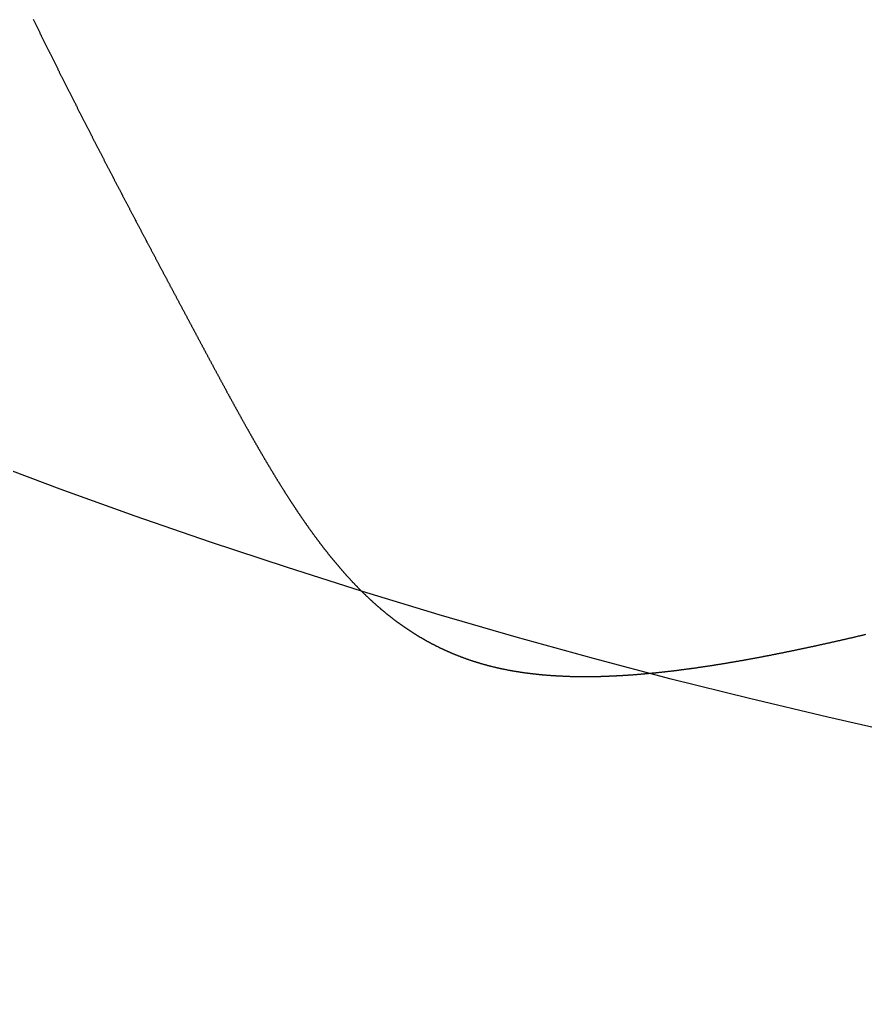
# Model space of a CAD drawing. Header units: millimetres. Extents: x 88 to 97873, y 32 to 55088.
# Drawn here: x 48786.247 to 48787.732, y 4950.654 to 4952.356 of the extents above; entities that cross this region are included whole.
import ezdxf

# ---------------------------------------------------------------- set-up
doc = ezdxf.new("R2010")
doc.units = ezdxf.units.MM
doc.header["$LTSCALE"] = 0.3

msp = doc.modelspace()

# ---------------------------------------------------------------- linework, layer by layer
msp.add_lwpolyline([(48786.271, 4952.3565), (48786.2716, 4952.3553), (48786.2722, 4952.3541), (48786.2727, 4952.353), (48786.2733, 4952.3518), (48786.2739, 4952.3506), (48786.2744, 4952.3494), (48786.275, 4952.3483), (48786.2756, 4952.3471), (48786.2762, 4952.3459), (48786.2767, 4952.3447), (48786.2773, 4952.3436), (48786.2779, 4952.3424), (48786.2785, 4952.3412), (48786.279, 4952.3401), (48786.2796, 4952.3389), (48786.2802, 4952.3377), (48786.2808, 4952.3365), (48786.2813, 4952.3354), (48786.2819, 4952.3342), (48786.2825, 4952.333), (48786.283, 4952.3319), (48786.2836, 4952.3307), (48786.2842, 4952.3295), (48786.2848, 4952.3284), (48786.2853, 4952.3272), (48786.2859, 4952.326), (48786.2865, 4952.3249), (48786.2871, 4952.3237), (48786.2876, 4952.3225), (48786.2882, 4952.3214), (48786.2888, 4952.3202), (48786.2894, 4952.319), (48786.2899, 4952.3179), (48786.2905, 4952.3167), (48786.2911, 4952.3155), (48786.2917, 4952.3144), (48786.2922, 4952.3132), (48786.2928, 4952.312), (48786.2934, 4952.3109), (48786.294, 4952.3097), (48786.2945, 4952.3085), (48786.2951, 4952.3074), (48786.2957, 4952.3062), (48786.2963, 4952.3051), (48786.2968, 4952.3039), (48786.2974, 4952.3027), (48786.298, 4952.3016), (48786.2986, 4952.3004), (48786.2991, 4952.2993), (48786.2997, 4952.2981), (48786.3003, 4952.2969), (48786.3008, 4952.2958), (48786.3014, 4952.2946), (48786.302, 4952.2935), (48786.3026, 4952.2923), (48786.3031, 4952.2911), (48786.3037, 4952.29), (48786.3043, 4952.2888), (48786.3049, 4952.2877), (48786.3054, 4952.2865), (48786.306, 4952.2854), (48786.3066, 4952.2842), (48786.3072, 4952.283), (48786.3077, 4952.2819), (48786.3083, 4952.2807), (48786.3089, 4952.2796), (48786.3095, 4952.2784), (48786.31, 4952.2773), (48786.3106, 4952.2761), (48786.3112, 4952.275), (48786.3118, 4952.2738), (48786.3123, 4952.2727), (48786.3129, 4952.2715), (48786.3135, 4952.2703), (48786.3141, 4952.2692), (48786.3146, 4952.268), (48786.3152, 4952.2669), (48786.3158, 4952.2657), (48786.3164, 4952.2646), (48786.3169, 4952.2634), (48786.3175, 4952.2623), (48786.3181, 4952.2611), (48786.3187, 4952.26), (48786.3192, 4952.2588), (48786.3198, 4952.2577), (48786.3204, 4952.2565), (48786.321, 4952.2554), (48786.3215, 4952.2543), (48786.3221, 4952.2531), (48786.3227, 4952.252), (48786.3233, 4952.2508), (48786.3238, 4952.2497), (48786.3244, 4952.2485), (48786.325, 4952.2474), (48786.3256, 4952.2462), (48786.3261, 4952.2451), (48786.3267, 4952.2439), (48786.3273, 4952.2428), (48786.3279, 4952.2417), (48786.3284, 4952.2405), (48786.329, 4952.2394), (48786.3296, 4952.2382), (48786.3302, 4952.2371), (48786.3307, 4952.2359), (48786.3313, 4952.2348), (48786.3319, 4952.2337), (48786.3325, 4952.2325), (48786.333, 4952.2314), (48786.3336, 4952.2302), (48786.3342, 4952.2291), (48786.3348, 4952.228), (48786.3353, 4952.2268), (48786.3359, 4952.2257), (48786.3365, 4952.2245), (48786.337, 4952.2234), (48786.3376, 4952.2223), (48786.3382, 4952.2211), (48786.3388, 4952.22), (48786.3393, 4952.2189), (48786.3399, 4952.2177), (48786.3405, 4952.2166), (48786.3411, 4952.2155), (48786.3416, 4952.2143), (48786.3422, 4952.2132), (48786.3428, 4952.2121), (48786.3434, 4952.2109), (48786.3439, 4952.2098), (48786.3445, 4952.2087), (48786.3451, 4952.2075), (48786.3457, 4952.2064), (48786.3462, 4952.2053), (48786.3468, 4952.2041), (48786.3474, 4952.203), (48786.348, 4952.2019), (48786.3485, 4952.2007), (48786.3491, 4952.1996), (48786.3497, 4952.1985), (48786.3502, 4952.1973), (48786.3508, 4952.1962), (48786.3514, 4952.1951), (48786.352, 4952.194), (48786.3525, 4952.1928), (48786.3531, 4952.1917), (48786.3537, 4952.1906), (48786.3543, 4952.1895), (48786.3548, 4952.1883), (48786.3554, 4952.1872), (48786.356, 4952.1861), (48786.3565, 4952.1849), (48786.3571, 4952.1838), (48786.3577, 4952.1827), (48786.3583, 4952.1816), (48786.3588, 4952.1805), (48786.3594, 4952.1793), (48786.36, 4952.1782), (48786.3606, 4952.1771), (48786.3611, 4952.176), (48786.3617, 4952.1748), (48786.3623, 4952.1737), (48786.3628, 4952.1726), (48786.3634, 4952.1715), (48786.364, 4952.1704), (48786.3646, 4952.1692), (48786.3651, 4952.1681), (48786.3657, 4952.167), (48786.3663, 4952.1659), (48786.3668, 4952.1648), (48786.3674, 4952.1636), (48786.368, 4952.1625), (48786.3686, 4952.1614), (48786.3691, 4952.1603), (48786.3697, 4952.1592), (48786.3703, 4952.1581), (48786.3708, 4952.157), (48786.3714, 4952.1558), (48786.372, 4952.1547), (48786.3726, 4952.1536), (48786.3731, 4952.1525), (48786.3737, 4952.1514), (48786.3743, 4952.1503), (48786.3748, 4952.1492), (48786.3754, 4952.148), (48786.376, 4952.1469), (48786.3766, 4952.1458), (48786.3771, 4952.1447), (48786.3777, 4952.1436), (48786.3783, 4952.1425), (48786.3788, 4952.1414), (48786.3794, 4952.1403), (48786.38, 4952.1392), (48786.3805, 4952.1381), (48786.3811, 4952.1369), (48786.3817, 4952.1358), (48786.3823, 4952.1347), (48786.3828, 4952.1336), (48786.3834, 4952.1325), (48786.384, 4952.1314), (48786.3845, 4952.1303), (48786.3851, 4952.1292), (48786.3857, 4952.1281), (48786.3862, 4952.127), (48786.3868, 4952.1259), (48786.3874, 4952.1248), (48786.3879, 4952.1237), (48786.3885, 4952.1226), (48786.3891, 4952.1215), (48786.3897, 4952.1204), (48786.3902, 4952.1193), (48786.3908, 4952.1182), (48786.3914, 4952.1171), (48786.3919, 4952.116), (48786.3925, 4952.1149), (48786.3931, 4952.1138), (48786.3936, 4952.1127), (48786.3942, 4952.1116), (48786.3948, 4952.1105), (48786.3953, 4952.1094), (48786.3959, 4952.1083), (48786.3965, 4952.1072), (48786.397, 4952.1061), (48786.3976, 4952.105), (48786.3982, 4952.1039), (48786.3987, 4952.1028), (48786.3993, 4952.1017), (48786.3999, 4952.1006), (48786.4004, 4952.0995), (48786.401, 4952.0984), (48786.4016, 4952.0973), (48786.4021, 4952.0962), (48786.4027, 4952.0951), (48786.4033, 4952.0941), (48786.4038, 4952.093), (48786.4044, 4952.0919), (48786.405, 4952.0908), (48786.4055, 4952.0897), (48786.4061, 4952.0886), (48786.4067, 4952.0875), (48786.4072, 4952.0864), (48786.4078, 4952.0853), (48786.4084, 4952.0843), (48786.4089, 4952.0832), (48786.4095, 4952.0821), (48786.41, 4952.081), (48786.4106, 4952.0799), (48786.4112, 4952.0788), (48786.4117, 4952.0777), (48786.4123, 4952.0767), (48786.4129, 4952.0756), (48786.4134, 4952.0745), (48786.414, 4952.0734), (48786.4146, 4952.0723), (48786.4151, 4952.0712), (48786.4157, 4952.0702), (48786.4163, 4952.0691), (48786.4168, 4952.068), (48786.4174, 4952.0669), (48786.4179, 4952.0658), (48786.4185, 4952.0647), (48786.4191, 4952.0637), (48786.4196, 4952.0626), (48786.4202, 4952.0615), (48786.4208, 4952.0604), (48786.4213, 4952.0594), (48786.4219, 4952.0583), (48786.4224, 4952.0572), (48786.423, 4952.0561), (48786.4236, 4952.055), (48786.4241, 4952.054), (48786.4247, 4952.0529), (48786.4252, 4952.0518), (48786.4258, 4952.0507), (48786.4264, 4952.0497), (48786.4269, 4952.0486), (48786.4275, 4952.0475), (48786.428, 4952.0465), (48786.4286, 4952.0454), (48786.4292, 4952.0443), (48786.4297, 4952.0432), (48786.4303, 4952.0422), (48786.4308, 4952.0411), (48786.4314, 4952.04), (48786.432, 4952.039), (48786.4325, 4952.0379), (48786.4331, 4952.0368), (48786.4336, 4952.0358), (48786.4342, 4952.0347), (48786.4348, 4952.0336), (48786.4353, 4952.0326), (48786.4359, 4952.0315), (48786.4364, 4952.0304), (48786.437, 4952.0294), (48786.4376, 4952.0283), (48786.4381, 4952.0272), (48786.4387, 4952.0262), (48786.4392, 4952.0251), (48786.4398, 4952.024), (48786.4403, 4952.023), (48786.4409, 4952.0219), (48786.4415, 4952.0209), (48786.442, 4952.0198), (48786.4426, 4952.0187), (48786.4431, 4952.0177), (48786.4437, 4952.0166), (48786.4442, 4952.0156), (48786.4448, 4952.0145), (48786.4453, 4952.0134), (48786.4459, 4952.0124), (48786.4465, 4952.0113), (48786.447, 4952.0103), (48786.4476, 4952.0092), (48786.4481, 4952.0082), (48786.4487, 4952.0071), (48786.4492, 4952.0061), (48786.4498, 4952.005), (48786.4503, 4952.0039), (48786.4509, 4952.0029), (48786.4514, 4952.0018), (48786.452, 4952.0008), (48786.4526, 4951.9997), (48786.4531, 4951.9987), (48786.4537, 4951.9976), (48786.4542, 4951.9966), (48786.4548, 4951.9955), (48786.4553, 4951.9945), (48786.4559, 4951.9934), (48786.4564, 4951.9924), (48786.457, 4951.9913), (48786.4575, 4951.9903), (48786.4581, 4951.9892), (48786.4586, 4951.9882), (48786.4592, 4951.9872), (48786.4597, 4951.9861), (48786.4603, 4951.9851), (48786.4608, 4951.984), (48786.4614, 4951.983), (48786.4619, 4951.9819), (48786.4625, 4951.9809), (48786.463, 4951.9798), (48786.4636, 4951.9788), (48786.4641, 4951.9778), (48786.4647, 4951.9767), (48786.4652, 4951.9757), (48786.4658, 4951.9746), (48786.4663, 4951.9736), (48786.4669, 4951.9726), (48786.4674, 4951.9715), (48786.468, 4951.9705), (48786.4685, 4951.9694), (48786.4691, 4951.9684), (48786.4696, 4951.9674), (48786.4702, 4951.9663), (48786.4707, 4951.9653), (48786.4713, 4951.9643), (48786.4718, 4951.9632), (48786.4723, 4951.9622), (48786.4729, 4951.9612), (48786.4734, 4951.9601), (48786.474, 4951.9591), (48786.4745, 4951.9581), (48786.4751, 4951.957), (48786.4756, 4951.956), (48786.4762, 4951.955), (48786.4767, 4951.9539), (48786.4773, 4951.9529), (48786.4778, 4951.9519), (48786.4783, 4951.9509), (48786.4789, 4951.9498), (48786.4794, 4951.9488), (48786.48, 4951.9478), (48786.4805, 4951.9467), (48786.4811, 4951.9457), (48786.4816, 4951.9447), (48786.4822, 4951.9437), (48786.4827, 4951.9426), (48786.4832, 4951.9416), (48786.4838, 4951.9406), (48786.4843, 4951.9396), (48786.4849, 4951.9385), (48786.4854, 4951.9375), (48786.4859, 4951.9365), (48786.4865, 4951.9355), (48786.487, 4951.9345), (48786.4876, 4951.9334), (48786.4881, 4951.9324), (48786.4886, 4951.9314), (48786.4892, 4951.9304), (48786.4897, 4951.9294), (48786.4903, 4951.9284), (48786.4908, 4951.9273), (48786.4913, 4951.9263), (48786.4919, 4951.9253), (48786.4924, 4951.9243), (48786.493, 4951.9233), (48786.4935, 4951.9223), (48786.494, 4951.9212), (48786.4946, 4951.9202), (48786.4951, 4951.9192), (48786.4956, 4951.9182), (48786.4962, 4951.9172), (48786.4967, 4951.9162), (48786.4973, 4951.9152), (48786.4978, 4951.9142), (48786.4983, 4951.9132), (48786.4989, 4951.9121), (48786.4994, 4951.9111), (48786.4999, 4951.9101), (48786.5005, 4951.9091), (48786.501, 4951.9081), (48786.5015, 4951.9071), (48786.5021, 4951.9061), (48786.5026, 4951.9051), (48786.5031, 4951.9041), (48786.5037, 4951.9031), (48786.5042, 4951.9021), (48786.5047, 4951.9011), (48786.5053, 4951.9001), (48786.5058, 4951.8991), (48786.5063, 4951.8981), (48786.5069, 4951.8971), (48786.5074, 4951.8961), (48786.5079, 4951.8951), (48786.5085, 4951.8941), (48786.509, 4951.8931), (48786.5095, 4951.8921), (48786.5101, 4951.8911), (48786.5106, 4951.8901), (48786.5111, 4951.8891), (48786.5117, 4951.8881), (48786.5122, 4951.8871), (48786.5127, 4951.8861), (48786.5132, 4951.8851), (48786.5138, 4951.8841), (48786.5143, 4951.8831), (48786.5148, 4951.8821), (48786.5154, 4951.8811), (48786.5159, 4951.8801), (48786.5164, 4951.8791), (48786.5169, 4951.8782), (48786.5175, 4951.8772), (48786.518, 4951.8762), (48786.5185, 4951.8752), (48786.519, 4951.8742), (48786.5196, 4951.8732), (48786.5201, 4951.8722), (48786.5206, 4951.8712), (48786.5212, 4951.8702), (48786.5217, 4951.8693), (48786.5222, 4951.8683), (48786.5227, 4951.8673), (48786.5232, 4951.8663), (48786.5238, 4951.8653), (48786.5243, 4951.8643), (48786.5248, 4951.8634), (48786.5253, 4951.8624), (48786.5259, 4951.8614), (48786.5264, 4951.8604), (48786.5269, 4951.8594), (48786.5274, 4951.8584), (48786.528, 4951.8575), (48786.5285, 4951.8565), (48786.529, 4951.8555), (48786.5295, 4951.8545), (48786.53, 4951.8536), (48786.5306, 4951.8526), (48786.5311, 4951.8516), (48786.5316, 4951.8506), (48786.5321, 4951.8497), (48786.5326, 4951.8487), (48786.5332, 4951.8477), (48786.5337, 4951.8467), (48786.5342, 4951.8458), (48786.5347, 4951.8448), (48786.5352, 4951.8438), (48786.5357, 4951.8428), (48786.5363, 4951.8419), (48786.5368, 4951.8409), (48786.5373, 4951.8399), (48786.5378, 4951.839), (48786.5383, 4951.838), (48786.5388, 4951.837), (48786.5394, 4951.8361), (48786.5399, 4951.8351), (48786.5404, 4951.8341), (48786.5409, 4951.8332), (48786.5414, 4951.8322), (48786.5419, 4951.8312), (48786.5424, 4951.8303), (48786.543, 4951.8293), (48786.5435, 4951.8284), (48786.544, 4951.8274), (48786.5445, 4951.8264), (48786.545, 4951.8255), (48786.5455, 4951.8245), (48786.546, 4951.8235), (48786.5465, 4951.8226), (48786.5471, 4951.8216), (48786.5476, 4951.8207), (48786.5481, 4951.8197), (48786.5486, 4951.8188), (48786.5491, 4951.8178), (48786.5496, 4951.8168), (48786.5501, 4951.8159), (48786.5506, 4951.8149), (48786.5511, 4951.814), (48786.5516, 4951.813), (48786.5522, 4951.8121), (48786.5527, 4951.8111), (48786.5532, 4951.8102), (48786.5537, 4951.8092), (48786.5542, 4951.8083), (48786.5547, 4951.8073), (48786.5552, 4951.8064), (48786.5557, 4951.8054), (48786.5562, 4951.8045), (48786.5567, 4951.8035), (48786.5572, 4951.8026), (48786.5577, 4951.8016), (48786.5582, 4951.8007), (48786.5587, 4951.7998), (48786.5592, 4951.7988), (48786.5597, 4951.7979), (48786.5602, 4951.7969), (48786.5607, 4951.796), (48786.5612, 4951.795), (48786.5617, 4951.7941), (48786.5622, 4951.7932), (48786.5628, 4951.7922), (48786.5633, 4951.7913), (48786.5638, 4951.7903), (48786.5643, 4951.7894), (48786.5648, 4951.7885), (48786.5653, 4951.7875), (48786.5658, 4951.7866), (48786.5663, 4951.7856), (48786.5668, 4951.7847), (48786.5673, 4951.7838), (48786.5678, 4951.7828), (48786.5682, 4951.7819), (48786.5687, 4951.781), (48786.5692, 4951.78), (48786.5697, 4951.7791), (48786.5702, 4951.7782), (48786.5707, 4951.7773), (48786.5712, 4951.7763), (48786.5717, 4951.7754), (48786.5722, 4951.7745), (48786.5727, 4951.7735), (48786.5732, 4951.7726), (48786.5737, 4951.7717), (48786.5742, 4951.7708), (48786.5747, 4951.7698), (48786.5752, 4951.7689), (48786.5757, 4951.768), (48786.5762, 4951.7671), (48786.5767, 4951.7661), (48786.5772, 4951.7652), (48786.5777, 4951.7643), (48786.5782, 4951.7634), (48786.5787, 4951.7624), (48786.5791, 4951.7615), (48786.5796, 4951.7606), (48786.5801, 4951.7597), (48786.5806, 4951.7588), (48786.5811, 4951.7578), (48786.5816, 4951.7569), (48786.5821, 4951.756), (48786.5826, 4951.7551), (48786.5831, 4951.7542), (48786.5836, 4951.7533), (48786.5841, 4951.7524), (48786.5845, 4951.7514), (48786.585, 4951.7505), (48786.5855, 4951.7496), (48786.586, 4951.7487), (48786.5865, 4951.7478), (48786.587, 4951.7469), (48786.5875, 4951.746), (48786.588, 4951.7451), (48786.5885, 4951.7441), (48786.5889, 4951.7432), (48786.5894, 4951.7423), (48786.5899, 4951.7414), (48786.5904, 4951.7405), (48786.5909, 4951.7396), (48786.5914, 4951.7387), (48786.5919, 4951.7378), (48786.5924, 4951.7369), (48786.5928, 4951.736), (48786.5933, 4951.7351), (48786.5938, 4951.7342), (48786.5943, 4951.7333), (48786.5948, 4951.7324), (48786.5953, 4951.7315), (48786.5958, 4951.7306), (48786.5962, 4951.7297), (48786.5967, 4951.7288), (48786.5972, 4951.7279), (48786.5977, 4951.727), (48786.5982, 4951.7261), (48786.5987, 4951.7252), (48786.5991, 4951.7243), (48786.5996, 4951.7234), (48786.6001, 4951.7225), (48786.6006, 4951.7216), (48786.6011, 4951.7207), (48786.6015, 4951.7198), (48786.602, 4951.719), (48786.6025, 4951.7181), (48786.603, 4951.7172), (48786.6035, 4951.7163), (48786.604, 4951.7154), (48786.6044, 4951.7145), (48786.6049, 4951.7136), (48786.6054, 4951.7127), (48786.6059, 4951.7118), (48786.6064, 4951.711), (48786.6068, 4951.7101), (48786.6073, 4951.7092), (48786.6078, 4951.7083), (48786.6083, 4951.7074), (48786.6088, 4951.7065), (48786.6092, 4951.7057), (48786.6097, 4951.7048), (48786.6102, 4951.7039), (48786.6107, 4951.703), (48786.6111, 4951.7021), (48786.6116, 4951.7013), (48786.6121, 4951.7004), (48786.6126, 4951.6995), (48786.6131, 4951.6986), (48786.6135, 4951.6977), (48786.614, 4951.6969), (48786.6145, 4951.696), (48786.615, 4951.6951), (48786.6154, 4951.6942), (48786.6159, 4951.6934), (48786.6164, 4951.6925), (48786.6169, 4951.6916), (48786.6173, 4951.6908), (48786.6178, 4951.6899), (48786.6183, 4951.689), (48786.6188, 4951.6881), (48786.6192, 4951.6873), (48786.6197, 4951.6864), (48786.6202, 4951.6855), (48786.6207, 4951.6847), (48786.6211, 4951.6838), (48786.6216, 4951.6829), (48786.6221, 4951.6821), (48786.6226, 4951.6812), (48786.623, 4951.6803), (48786.6235, 4951.6795), (48786.624, 4951.6786), (48786.6245, 4951.6778), (48786.6249, 4951.6769), (48786.6254, 4951.676), (48786.6259, 4951.6752), (48786.6264, 4951.6743), (48786.6268, 4951.6735), (48786.6273, 4951.6726), (48786.6278, 4951.6717), (48786.6282, 4951.6709), (48786.6287, 4951.67), (48786.6292, 4951.6692), (48786.6297, 4951.6683), (48786.6301, 4951.6675), (48786.6306, 4951.6666), (48786.6311, 4951.6658), (48786.6315, 4951.6649), (48786.632, 4951.6641), (48786.6325, 4951.6632), (48786.633, 4951.6624), (48786.6334, 4951.6615), (48786.6339, 4951.6607), (48786.6344, 4951.6598), (48786.6348, 4951.659), (48786.6353, 4951.6581), (48786.6358, 4951.6573), (48786.6362, 4951.6564), (48786.6367, 4951.6556), (48786.6372, 4951.6547), (48786.6377, 4951.6539), (48786.6381, 4951.653), (48786.6386, 4951.6522), (48786.6391, 4951.6514), (48786.6395, 4951.6505), (48786.64, 4951.6497), (48786.6405, 4951.6488), (48786.6409, 4951.648), (48786.6414, 4951.6472), (48786.6419, 4951.6463), (48786.6423, 4951.6455), (48786.6428, 4951.6447), (48786.6433, 4951.6438), (48786.6437, 4951.643), (48786.6442, 4951.6421), (48786.6447, 4951.6413), (48786.6452, 4951.6405), (48786.6456, 4951.6397), (48786.6461, 4951.6388), (48786.6466, 4951.638), (48786.647, 4951.6372), (48786.6475, 4951.6363), (48786.648, 4951.6355), (48786.6484, 4951.6347), (48786.6489, 4951.6338), (48786.6494, 4951.633), (48786.6498, 4951.6322), (48786.6503, 4951.6314), (48786.6508, 4951.6305), (48786.6512, 4951.6297), (48786.6517, 4951.6289), (48786.6522, 4951.6281), (48786.6526, 4951.6272), (48786.6531, 4951.6264), (48786.6536, 4951.6256), (48786.654, 4951.6248), (48786.6545, 4951.624), (48786.655, 4951.6231), (48786.6554, 4951.6223), (48786.6559, 4951.6215), (48786.6563, 4951.6207), (48786.6568, 4951.6199), (48786.6573, 4951.6191), (48786.6577, 4951.6182), (48786.6582, 4951.6174), (48786.6587, 4951.6166), (48786.6591, 4951.6158), (48786.6596, 4951.615), (48786.6601, 4951.6142), (48786.6605, 4951.6134), (48786.661, 4951.6126), (48786.6615, 4951.6117), (48786.6619, 4951.6109), (48786.6624, 4951.6101), (48786.6629, 4951.6093), (48786.6633, 4951.6085), (48786.6638, 4951.6077), (48786.6643, 4951.6069), (48786.6647, 4951.6061), (48786.6652, 4951.6053), (48786.6656, 4951.6045), (48786.6661, 4951.6037), (48786.6666, 4951.6029), (48786.667, 4951.6021), (48786.6675, 4951.6013), (48786.668, 4951.6005), (48786.6684, 4951.5997), (48786.6689, 4951.5989), (48786.6694, 4951.5981), (48786.6698, 4951.5973), (48786.6703, 4951.5965), (48786.6707, 4951.5957), (48786.6712, 4951.5949), (48786.6717, 4951.5941), (48786.6721, 4951.5933), (48786.6726, 4951.5925), (48786.6731, 4951.5917), (48786.6735, 4951.5909), (48786.674, 4951.5901), (48786.6745, 4951.5893), (48786.6749, 4951.5886), (48786.6754, 4951.5878), (48786.6758, 4951.587), (48786.6763, 4951.5862), (48786.6768, 4951.5854), (48786.6772, 4951.5846), (48786.6777, 4951.5838), (48786.6782, 4951.583), (48786.6786, 4951.5823), (48786.6791, 4951.5815), (48786.6795, 4951.5807), (48786.68, 4951.5799), (48786.6805, 4951.5791), (48786.6809, 4951.5783), (48786.6814, 4951.5776), (48786.6819, 4951.5768), (48786.6823, 4951.576), (48786.6828, 4951.5752), (48786.6833, 4951.5745), (48786.6837, 4951.5737), (48786.6842, 4951.5729), (48786.6846, 4951.5721), (48786.6851, 4951.5713), (48786.6856, 4951.5706), (48786.686, 4951.5698), (48786.6865, 4951.569), (48786.687, 4951.5683), (48786.6874, 4951.5675), (48786.6879, 4951.5667), (48786.6883, 4951.5659), (48786.6888, 4951.5652), (48786.6893, 4951.5644), (48786.6897, 4951.5636), (48786.6902, 4951.5629), (48786.6907, 4951.5621), (48786.6911, 4951.5613), (48786.6916, 4951.5606), (48786.692, 4951.5598), (48786.6925, 4951.559), (48786.693, 4951.5583), (48786.6934, 4951.5575), (48786.6939, 4951.5568), (48786.6944, 4951.556), (48786.6948, 4951.5552), (48786.6953, 4951.5545), (48786.6957, 4951.5537), (48786.6962, 4951.553), (48786.6967, 4951.5522), (48786.6971, 4951.5514), (48786.6976, 4951.5507), (48786.6981, 4951.5499), (48786.6985, 4951.5492), (48786.699, 4951.5484), (48786.6994, 4951.5477), (48786.6999, 4951.5469), (48786.7004, 4951.5462), (48786.7008, 4951.5454), (48786.7013, 4951.5447), (48786.7018, 4951.5439), (48786.7022, 4951.5432), (48786.7027, 4951.5424), (48786.7032, 4951.5417), (48786.7036, 4951.5409), (48786.7041, 4951.5402), (48786.7045, 4951.5394), (48786.705, 4951.5387), (48786.7055, 4951.5379), (48786.7059, 4951.5372), (48786.7064, 4951.5365), (48786.7069, 4951.5357), (48786.7073, 4951.535), (48786.7078, 4951.5342), (48786.7083, 4951.5335), (48786.7087, 4951.5328), (48786.7092, 4951.532), (48786.7096, 4951.5313), (48786.7101, 4951.5305), (48786.7106, 4951.5298), (48786.711, 4951.5291), (48786.7115, 4951.5283), (48786.712, 4951.5276), (48786.7124, 4951.5269), (48786.7129, 4951.5261), (48786.7134, 4951.5254), (48786.7138, 4951.5247), (48786.7143, 4951.5239), (48786.7148, 4951.5232), (48786.7152, 4951.5225), (48786.7157, 4951.5218), (48786.7161, 4951.521), (48786.7166, 4951.5203), (48786.7171, 4951.5196), (48786.7175, 4951.5189), (48786.718, 4951.5181), (48786.7185, 4951.5174), (48786.7189, 4951.5167), (48786.7194, 4951.516), (48786.7199, 4951.5152), (48786.7203, 4951.5145), (48786.7208, 4951.5138), (48786.7213, 4951.5131), (48786.7217, 4951.5124), (48786.7222, 4951.5116), (48786.7227, 4951.5109), (48786.7231, 4951.5102), (48786.7236, 4951.5095), (48786.7241, 4951.5088), (48786.7245, 4951.5081), (48786.725, 4951.5074), (48786.7255, 4951.5066), (48786.7259, 4951.5059), (48786.7264, 4951.5052), (48786.7269, 4951.5045), (48786.7273, 4951.5038), (48786.7278, 4951.5031), (48786.7283, 4951.5024), (48786.7287, 4951.5017), (48786.7292, 4951.501), (48786.7297, 4951.5003), (48786.7301, 4951.4995), (48786.7306, 4951.4988), (48786.7311, 4951.4981), (48786.7315, 4951.4974), (48786.732, 4951.4967), (48786.7325, 4951.496), (48786.7329, 4951.4953), (48786.7334, 4951.4946), (48786.7339, 4951.4939), (48786.7343, 4951.4932), (48786.7348, 4951.4925), (48786.7353, 4951.4918), (48786.7357, 4951.4911), (48786.7362, 4951.4904), (48786.7367, 4951.4897), (48786.7371, 4951.4891), (48786.7376, 4951.4884), (48786.7381, 4951.4877), (48786.7385, 4951.487), (48786.739, 4951.4863), (48786.7395, 4951.4856), (48786.74, 4951.4849), (48786.7404, 4951.4842), (48786.7409, 4951.4835), (48786.7414, 4951.4828), (48786.7418, 4951.4821), (48786.7423, 4951.4815), (48786.7428, 4951.4808), (48786.7432, 4951.4801), (48786.7437, 4951.4794), (48786.7442, 4951.4787), (48786.7447, 4951.478), (48786.7451, 4951.4774), (48786.7456, 4951.4767), (48786.7461, 4951.476), (48786.7465, 4951.4753), (48786.747, 4951.4746), (48786.7475, 4951.474), (48786.7479, 4951.4733), (48786.7484, 4951.4726), (48786.7489, 4951.4719), (48786.7494, 4951.4713), (48786.7498, 4951.4706), (48786.7503, 4951.4699), (48786.7508, 4951.4692), (48786.7513, 4951.4686), (48786.7517, 4951.4679), (48786.7522, 4951.4672), (48786.7527, 4951.4666), (48786.7531, 4951.4659), (48786.7536, 4951.4652), (48786.7541, 4951.4645), (48786.7546, 4951.4639), (48786.755, 4951.4632), (48786.7555, 4951.4625), (48786.756, 4951.4619), (48786.7565, 4951.4612), (48786.7569, 4951.4606), (48786.7574, 4951.4599), (48786.7579, 4951.4592), (48786.7584, 4951.4586), (48786.7588, 4951.4579), (48786.7593, 4951.4573), (48786.7598, 4951.4566), (48786.7603, 4951.4559), (48786.7607, 4951.4553), (48786.7612, 4951.4546), (48786.7617, 4951.454), (48786.7622, 4951.4533), (48786.7626, 4951.4527), (48786.7631, 4951.452), (48786.7636, 4951.4514), (48786.7641, 4951.4507), (48786.7645, 4951.45), (48786.765, 4951.4494), (48786.7655, 4951.4487), (48786.766, 4951.4481), (48786.7665, 4951.4475), (48786.7669, 4951.4468), (48786.7674, 4951.4462), (48786.7679, 4951.4455), (48786.7684, 4951.4449), (48786.7688, 4951.4442), (48786.7693, 4951.4436), (48786.7698, 4951.4429), (48786.7703, 4951.4423), (48786.7708, 4951.4417), (48786.7712, 4951.441), (48786.7717, 4951.4404), (48786.7722, 4951.4397), (48786.7727, 4951.4391), (48786.7732, 4951.4385), (48786.7736, 4951.4378), (48786.7741, 4951.4372), (48786.7746, 4951.4366), (48786.7751, 4951.4359), (48786.7756, 4951.4353), (48786.7761, 4951.4347), (48786.7765, 4951.434), (48786.777, 4951.4334), (48786.7775, 4951.4328), (48786.778, 4951.4321), (48786.7785, 4951.4315), (48786.7789, 4951.4309), (48786.7794, 4951.4302), (48786.7799, 4951.4296), (48786.7804, 4951.429), (48786.7809, 4951.4284), (48786.7814, 4951.4277), (48786.7819, 4951.4271), (48786.7823, 4951.4265), (48786.7828, 4951.4259), (48786.7833, 4951.4253), (48786.7838, 4951.4246), (48786.7843, 4951.424), (48786.7848, 4951.4234), (48786.7852, 4951.4228), (48786.7857, 4951.4222), (48786.7862, 4951.4215), (48786.7867, 4951.4209), (48786.7872, 4951.4203), (48786.7877, 4951.4197), (48786.7882, 4951.4191), (48786.7887, 4951.4185), (48786.7891, 4951.4179), (48786.7896, 4951.4173), (48786.7901, 4951.4166), (48786.7906, 4951.416), (48786.7911, 4951.4154), (48786.7916, 4951.4148), (48786.7921, 4951.4142), (48786.7926, 4951.4136), (48786.793, 4951.413), (48786.7935, 4951.4124), (48786.794, 4951.4118), (48786.7945, 4951.4112), (48786.795, 4951.4106), (48786.7955, 4951.41), (48786.796, 4951.4094), (48786.7965, 4951.4088), (48786.797, 4951.4082), (48786.7975, 4951.4076), (48786.798, 4951.407), (48786.7984, 4951.4064), (48786.7989, 4951.4058), (48786.7994, 4951.4052), (48786.7999, 4951.4046), (48786.8004, 4951.404), (48786.8009, 4951.4034), (48786.8014, 4951.4028), (48786.8019, 4951.4022), (48786.8024, 4951.4017), (48786.8029, 4951.4011), (48786.8034, 4951.4005), (48786.8039, 4951.3999), (48786.8044, 4951.3993), (48786.8049, 4951.3987), (48786.8054, 4951.3981), (48786.8059, 4951.3975), (48786.8064, 4951.397), (48786.8069, 4951.3964), (48786.8074, 4951.3958), (48786.8079, 4951.3952), (48786.8083, 4951.3946), (48786.8088, 4951.394), (48786.8093, 4951.3935), (48786.8098, 4951.3929), (48786.8103, 4951.3923), (48786.8108, 4951.3917), (48786.8113, 4951.3912), (48786.8118, 4951.3906), (48786.8123, 4951.39), (48786.8128, 4951.3894), (48786.8133, 4951.3889), (48786.8138, 4951.3883), (48786.8143, 4951.3877), (48786.8148, 4951.3872), (48786.8153, 4951.3866), (48786.8158, 4951.386), (48786.8163, 4951.3854), (48786.8169, 4951.3849), (48786.8174, 4951.3843), (48786.8179, 4951.3837), (48786.8184, 4951.3832), (48786.8189, 4951.3826), (48786.8194, 4951.3821), (48786.8199, 4951.3815), (48786.8204, 4951.3809), (48786.8209, 4951.3804), (48786.8214, 4951.3798), (48786.8219, 4951.3793), (48786.8224, 4951.3787), (48786.8229, 4951.3781), (48786.8234, 4951.3776), (48786.8239, 4951.377), (48786.8244, 4951.3765), (48786.8249, 4951.3759), (48786.8254, 4951.3754), (48786.8259, 4951.3748), (48786.8265, 4951.3743), (48786.827, 4951.3737), (48786.8275, 4951.3732), (48786.828, 4951.3726), (48786.8285, 4951.3721), (48786.829, 4951.3715), (48786.8295, 4951.371), (48786.83, 4951.3704), (48786.8305, 4951.3699), (48786.831, 4951.3693), (48786.8316, 4951.3688), (48786.8321, 4951.3682), (48786.8326, 4951.3677), (48786.8331, 4951.3672), (48786.8336, 4951.3666), (48786.8341, 4951.3661), (48786.8346, 4951.3655), (48786.8351, 4951.365), (48786.8357, 4951.3645), (48786.8362, 4951.3639), (48786.8367, 4951.3634), (48786.8372, 4951.3629), (48786.8377, 4951.3623), (48786.8382, 4951.3618), (48786.8387, 4951.3613), (48786.8393, 4951.3607), (48786.8398, 4951.3602), (48786.8403, 4951.3597), (48786.8408, 4951.3591), (48786.8413, 4951.3586), (48786.8419, 4951.3581), (48786.8424, 4951.3576), (48786.8429, 4951.357), (48786.8434, 4951.3565), (48786.8439, 4951.356), (48786.8444, 4951.3555), (48786.845, 4951.3549), (48786.8455, 4951.3544), (48786.846, 4951.3539), (48786.8465, 4951.3534), (48786.8471, 4951.3529), (48786.8476, 4951.3523), (48786.8481, 4951.3518), (48786.8486, 4951.3513), (48786.8491, 4951.3508), (48786.8497, 4951.3503), (48786.8502, 4951.3498), (48786.8507, 4951.3492), (48786.8512, 4951.3487), (48786.8518, 4951.3482), (48786.8523, 4951.3477), (48786.8528, 4951.3472), (48786.8533, 4951.3467), (48786.8539, 4951.3462), (48786.8544, 4951.3457), (48786.8549, 4951.3452), (48786.8555, 4951.3447), (48786.856, 4951.3442), (48786.8565, 4951.3437), (48786.857, 4951.3432), (48786.8576, 4951.3427), (48786.8581, 4951.3422), (48786.8586, 4951.3417), (48786.8592, 4951.3412), (48786.8597, 4951.3407), (48786.8602, 4951.3402), (48786.8608, 4951.3397), (48786.8613, 4951.3392), (48786.8618, 4951.3387), (48786.8623, 4951.3382), (48786.8629, 4951.3377), (48786.8634, 4951.3372), (48786.8639, 4951.3367), (48786.8645, 4951.3362), (48786.865, 4951.3357), (48786.8656, 4951.3352), (48786.8661, 4951.3347), (48786.8666, 4951.3342), (48786.8672, 4951.3338), (48786.8677, 4951.3333), (48786.8682, 4951.3328), (48786.8688, 4951.3323), (48786.8693, 4951.3318), (48786.8698, 4951.3313), (48786.8704, 4951.3309), (48786.8709, 4951.3304), (48786.8715, 4951.3299), (48786.872, 4951.3294), (48786.8725, 4951.3289), (48786.8731, 4951.3285), (48786.8736, 4951.328), (48786.8742, 4951.3275), (48786.8747, 4951.327), (48786.8753, 4951.3266), (48786.8758, 4951.3261), (48786.8763, 4951.3256), (48786.8769, 4951.3251), (48786.8774, 4951.3247), (48786.878, 4951.3242), (48786.8785, 4951.3237), (48786.8791, 4951.3233), (48786.8796, 4951.3228), (48786.8802, 4951.3223), (48786.8807, 4951.3219), (48786.8812, 4951.3214), (48786.8818, 4951.3209), (48786.8823, 4951.3205), (48786.8829, 4951.32), (48786.8834, 4951.3195), (48786.884, 4951.3191), (48786.8845, 4951.3186), (48786.8851, 4951.3182), (48786.8856, 4951.3177), (48786.8862, 4951.3172), (48786.8867, 4951.3168), (48786.8873, 4951.3163), (48786.8878, 4951.3159), (48786.8884, 4951.3154), (48786.889, 4951.315), (48786.8895, 4951.3145), (48786.8901, 4951.3141), (48786.8906, 4951.3136), (48786.8912, 4951.3132), (48786.8917, 4951.3127), (48786.8923, 4951.3123), (48786.8928, 4951.3118), (48786.8934, 4951.3114), (48786.894, 4951.3109), (48786.8945, 4951.3105), (48786.8951, 4951.31), (48786.8956, 4951.3096), (48786.8962, 4951.3092), (48786.8967, 4951.3087), (48786.8973, 4951.3083), (48786.8979, 4951.3078), (48786.8984, 4951.3074), (48786.899, 4951.307), (48786.8995, 4951.3065), (48786.9001, 4951.3061), (48786.9007, 4951.3057), (48786.9012, 4951.3052), (48786.9018, 4951.3048), (48786.9024, 4951.3044), (48786.9029, 4951.3039), (48786.9035, 4951.3035), (48786.9041, 4951.3031), (48786.9046, 4951.3026), (48786.9052, 4951.3022), (48786.9058, 4951.3018), (48786.9063, 4951.3014), (48786.9069, 4951.3009), (48786.9075, 4951.3005), (48786.908, 4951.3001), (48786.9086, 4951.2997), (48786.9092, 4951.2992), (48786.9097, 4951.2988), (48786.9103, 4951.2984), (48786.9109, 4951.298), (48786.9115, 4951.2976), (48786.912, 4951.2971), (48786.9126, 4951.2967), (48786.9132, 4951.2963), (48786.9138, 4951.2959), (48786.9143, 4951.2955), (48786.9149, 4951.2951), (48786.9155, 4951.2947), (48786.9161, 4951.2942), (48786.9166, 4951.2938), (48786.9172, 4951.2934), (48786.9178, 4951.293), (48786.9184, 4951.2926), (48786.9189, 4951.2922), (48786.9195, 4951.2918), (48786.9201, 4951.2914), (48786.9207, 4951.291), (48786.9213, 4951.2906), (48786.9218, 4951.2902), (48786.9224, 4951.2898), (48786.923, 4951.2894), (48786.9236, 4951.289), (48786.9242, 4951.2886), (48786.9248, 4951.2882), (48786.9253, 4951.2878), (48786.9259, 4951.2874), (48786.9265, 4951.287), (48786.9271, 4951.2866), (48786.9277, 4951.2862), (48786.9283, 4951.2858), (48786.9289, 4951.2854), (48786.9294, 4951.285), (48786.93, 4951.2846), (48786.9306, 4951.2842), (48786.9312, 4951.2839), (48786.9318, 4951.2835), (48786.9324, 4951.2831), (48786.933, 4951.2827), (48786.9336, 4951.2823), (48786.9342, 4951.2819), (48786.9348, 4951.2815), (48786.9353, 4951.2812), (48786.9359, 4951.2808), (48786.9365, 4951.2804), (48786.9371, 4951.28), (48786.9377, 4951.2796), (48786.9383, 4951.2793), (48786.9389, 4951.2789), (48786.9395, 4951.2785), (48786.9401, 4951.2781), (48786.9407, 4951.2778), (48786.9413, 4951.2774), (48786.9419, 4951.277), (48786.9425, 4951.2767), (48786.9431, 4951.2763), (48786.9437, 4951.2759), (48786.9443, 4951.2755), (48786.9449, 4951.2752), (48786.9455, 4951.2748), (48786.9461, 4951.2744), (48786.9467, 4951.2741), (48786.9473, 4951.2737), (48786.9479, 4951.2734), (48786.9485, 4951.273), (48786.9491, 4951.2726), (48786.9497, 4951.2723), (48786.9503, 4951.2719), (48786.951, 4951.2715), (48786.9516, 4951.2712), (48786.9522, 4951.2708), (48786.9528, 4951.2705), (48786.9534, 4951.2701), (48786.954, 4951.2698), (48786.9546, 4951.2694), (48786.9552, 4951.2691), (48786.9558, 4951.2687), (48786.9564, 4951.2684), (48786.9571, 4951.268), (48786.9577, 4951.2677), (48786.9583, 4951.2673), (48786.9589, 4951.267), (48786.9595, 4951.2666), (48786.9601, 4951.2663), (48786.9608, 4951.2659), (48786.9614, 4951.2656), (48786.962, 4951.2652), (48786.9626, 4951.2649), (48786.9632, 4951.2646), (48786.9638, 4951.2642), (48786.9645, 4951.2639), (48786.9651, 4951.2635), (48786.9657, 4951.2632), (48786.9663, 4951.2629), (48786.9669, 4951.2625), (48786.9676, 4951.2622), (48786.9682, 4951.2619), (48786.9688, 4951.2615), (48786.9694, 4951.2612), (48786.9701, 4951.2609), (48786.9707, 4951.2605), (48786.9713, 4951.2602), (48786.9719, 4951.2599), (48786.9726, 4951.2596), (48786.9732, 4951.2592), (48786.9738, 4951.2589), (48786.9745, 4951.2586), (48786.9751, 4951.2583), (48786.9757, 4951.2579), (48786.9764, 4951.2576), (48786.977, 4951.2573), (48786.9776, 4951.257), (48786.9783, 4951.2567), (48786.9789, 4951.2563), (48786.9795, 4951.256), (48786.9802, 4951.2557), (48786.9808, 4951.2554), (48786.9814, 4951.2551), (48786.9821, 4951.2548), (48786.9827, 4951.2545), (48786.9833, 4951.2541), (48786.984, 4951.2538), (48786.9846, 4951.2535), (48786.9853, 4951.2532), (48786.9859, 4951.2529), (48786.9865, 4951.2526), (48786.9872, 4951.2523), (48786.9878, 4951.252), (48786.9885, 4951.2517), (48786.9891, 4951.2514), (48786.9898, 4951.2511), (48786.9904, 4951.2508), (48786.991, 4951.2505), (48786.9917, 4951.2502), (48786.9923, 4951.2499), (48786.993, 4951.2496), (48786.9936, 4951.2493), (48786.9943, 4951.249), (48786.9949, 4951.2487), (48786.9956, 4951.2484), (48786.9962, 4951.2481), (48786.9969, 4951.2478), (48786.9975, 4951.2475), (48786.9982, 4951.2472), (48786.9988, 4951.247), (48786.9995, 4951.2467), (48787.0002, 4951.2464), (48787.0008, 4951.2461), (48787.0015, 4951.2458), (48787.0021, 4951.2455), (48787.0028, 4951.2452), (48787.0034, 4951.245), (48787.0041, 4951.2447), (48787.0048, 4951.2444), (48787.0054, 4951.2441), (48787.0061, 4951.2438), (48787.0067, 4951.2436), (48787.0074, 4951.2433), (48787.0081, 4951.243), (48787.0087, 4951.2427), (48787.0094, 4951.2425), (48787.0101, 4951.2422), (48787.0107, 4951.2419), (48787.0114, 4951.2416), (48787.0121, 4951.2414), (48787.0127, 4951.2411), (48787.0134, 4951.2408), (48787.0141, 4951.2406), (48787.0147, 4951.2403), (48787.0154, 4951.24), (48787.0161, 4951.2398), (48787.0167, 4951.2395), (48787.0174, 4951.2392), (48787.0181, 4951.239), (48787.0188, 4951.2387), (48787.0194, 4951.2385), (48787.0201, 4951.2382), (48787.0208, 4951.2379), (48787.0215, 4951.2377), (48787.0221, 4951.2374), (48787.0228, 4951.2372), (48787.0235, 4951.2369), (48787.0242, 4951.2367), (48787.0248, 4951.2364), (48787.0255, 4951.2362), (48787.0262, 4951.2359), (48787.0269, 4951.2357), (48787.0276, 4951.2354), (48787.0283, 4951.2352), (48787.0289, 4951.2349), (48787.0296, 4951.2347), (48787.0303, 4951.2344), (48787.031, 4951.2342), (48787.0317, 4951.2339), (48787.0324, 4951.2337), (48787.0331, 4951.2335), (48787.0337, 4951.2332), (48787.0344, 4951.233), (48787.0351, 4951.2328), (48787.0358, 4951.2325), (48787.0365, 4951.2323), (48787.0372, 4951.232), (48787.0379, 4951.2318), (48787.0386, 4951.2316), (48787.0393, 4951.2313), (48787.04, 4951.2311), (48787.0407, 4951.2309), (48787.0414, 4951.2307), (48787.0421, 4951.2304), (48787.0428, 4951.2302), (48787.0435, 4951.23), (48787.0442, 4951.2297), (48787.0449, 4951.2295), (48787.0456, 4951.2293), (48787.0463, 4951.2291), (48787.047, 4951.2289), (48787.0477, 4951.2286), (48787.0484, 4951.2284), (48787.0491, 4951.2282), (48787.0498, 4951.228), (48787.0505, 4951.2278), (48787.0512, 4951.2275), (48787.0519, 4951.2273), (48787.0526, 4951.2271), (48787.0533, 4951.2269), (48787.054, 4951.2267), (48787.0547, 4951.2265), (48787.0554, 4951.2263), (48787.0562, 4951.2261), (48787.0569, 4951.2258), (48787.0576, 4951.2256), (48787.0583, 4951.2254), (48787.059, 4951.2252), (48787.0597, 4951.225), (48787.0604, 4951.2248), (48787.0612, 4951.2246), (48787.0619, 4951.2244), (48787.0626, 4951.2242), (48787.0633, 4951.224), (48787.064, 4951.2238), (48787.0648, 4951.2236), (48787.0655, 4951.2234), (48787.0662, 4951.2232), (48787.0669, 4951.223), (48787.0676, 4951.2228), (48787.0684, 4951.2226), (48787.0691, 4951.2225), (48787.0698, 4951.2223), (48787.0705, 4951.2221), (48787.0713, 4951.2219), (48787.072, 4951.2217), (48787.0727, 4951.2215), (48787.0735, 4951.2213), (48787.0742, 4951.2211), (48787.0749, 4951.221), (48787.0757, 4951.2208), (48787.0764, 4951.2206), (48787.0771, 4951.2204), (48787.0779, 4951.2202), (48787.0786, 4951.2201), (48787.0793, 4951.2199), (48787.0801, 4951.2197), (48787.0808, 4951.2195), (48787.0815, 4951.2193), (48787.0823, 4951.2192), (48787.083, 4951.219), (48787.0838, 4951.2188), (48787.0845, 4951.2187), (48787.0852, 4951.2185), (48787.086, 4951.2183), (48787.0867, 4951.2182), (48787.0875, 4951.218), (48787.0882, 4951.2178), (48787.089, 4951.2177), (48787.0897, 4951.2175), (48787.0905, 4951.2173), (48787.0912, 4951.2172), (48787.092, 4951.217), (48787.0927, 4951.2168), (48787.0935, 4951.2167), (48787.0942, 4951.2165), (48787.095, 4951.2164), (48787.0957, 4951.2162), (48787.0965, 4951.2161), (48787.0972, 4951.2159), (48787.098, 4951.2157), (48787.0987, 4951.2156), (48787.0995, 4951.2154), (48787.1003, 4951.2153), (48787.101, 4951.2151), (48787.1018, 4951.215), (48787.1025, 4951.2148), (48787.1033, 4951.2147), (48787.1041, 4951.2146), (48787.1048, 4951.2144), (48787.1056, 4951.2143), (48787.1063, 4951.2141), (48787.1071, 4951.214), (48787.1079, 4951.2138), (48787.1086, 4951.2137), (48787.1094, 4951.2136), (48787.1102, 4951.2134), (48787.1109, 4951.2133), (48787.1117, 4951.2131), (48787.1125, 4951.213), (48787.1133, 4951.2129), (48787.114, 4951.2127), (48787.1148, 4951.2126), (48787.1156, 4951.2125), (48787.1163, 4951.2124), (48787.1171, 4951.2122), (48787.1179, 4951.2121), (48787.1187, 4951.212), (48787.1195, 4951.2118), (48787.1202, 4951.2117), (48787.121, 4951.2116), (48787.1218, 4951.2115), (48787.1226, 4951.2113), (48787.1234, 4951.2112), (48787.1241, 4951.2111), (48787.1249, 4951.211), (48787.1257, 4951.2109), (48787.1265, 4951.2107), (48787.1273, 4951.2106), (48787.1281, 4951.2105), (48787.1288, 4951.2104), (48787.1296, 4951.2103), (48787.1304, 4951.2102), (48787.1312, 4951.2101), (48787.132, 4951.2099), (48787.1328, 4951.2098), (48787.1336, 4951.2097), (48787.1344, 4951.2096), (48787.1352, 4951.2095), (48787.136, 4951.2094), (48787.1367, 4951.2093), (48787.1375, 4951.2092), (48787.1383, 4951.2091), (48787.1391, 4951.209), (48787.1399, 4951.2089), (48787.1407, 4951.2088), (48787.1415, 4951.2087), (48787.1423, 4951.2086), (48787.1431, 4951.2085), (48787.1439, 4951.2084), (48787.1447, 4951.2083), (48787.1455, 4951.2082), (48787.1463, 4951.2081), (48787.1471, 4951.208), (48787.1479, 4951.2079), (48787.1487, 4951.2078), (48787.1496, 4951.2077), (48787.1504, 4951.2076), (48787.1512, 4951.2075), (48787.152, 4951.2074), (48787.1528, 4951.2074), (48787.1536, 4951.2073), (48787.1544, 4951.2072), (48787.1552, 4951.2071), (48787.156, 4951.207), (48787.1568, 4951.2069), (48787.1577, 4951.2069), (48787.1585, 4951.2068), (48787.1593, 4951.2067), (48787.1601, 4951.2066), (48787.1609, 4951.2065), (48787.1617, 4951.2065), (48787.1626, 4951.2064), (48787.1634, 4951.2063), (48787.1642, 4951.2062), (48787.165, 4951.2062), (48787.1658, 4951.2061), (48787.1667, 4951.206), (48787.1675, 4951.2059), (48787.1683, 4951.2059), (48787.1691, 4951.2058), (48787.17, 4951.2057), (48787.1708, 4951.2057), (48787.1716, 4951.2056), (48787.1724, 4951.2055), (48787.1733, 4951.2055), (48787.1741, 4951.2054), (48787.1749, 4951.2053), (48787.1757, 4951.2053), (48787.1766, 4951.2052), (48787.1774, 4951.2051), (48787.1782, 4951.2051), (48787.1791, 4951.205), (48787.1799, 4951.205), (48787.1807, 4951.2049), (48787.1816, 4951.2048), (48787.1824, 4951.2048), (48787.1832, 4951.2047), (48787.1841, 4951.2047), (48787.1849, 4951.2046), (48787.1858, 4951.2046), (48787.1866, 4951.2045), (48787.1874, 4951.2045), (48787.1883, 4951.2044), (48787.1891, 4951.2044), (48787.19, 4951.2043), (48787.1908, 4951.2043), (48787.1916, 4951.2042), (48787.1925, 4951.2042), (48787.1933, 4951.2041), (48787.1942, 4951.2041), (48787.195, 4951.2041), (48787.1959, 4951.204), (48787.1967, 4951.204), (48787.1976, 4951.2039), (48787.1984, 4951.2039), (48787.1993, 4951.2039), (48787.2001, 4951.2038), (48787.201, 4951.2038), (48787.2018, 4951.2037), (48787.2027, 4951.2037), (48787.2035, 4951.2037), (48787.2044, 4951.2036), (48787.2052, 4951.2036), (48787.2061, 4951.2036), (48787.207, 4951.2035), (48787.2078, 4951.2035), (48787.2087, 4951.2035), (48787.2095, 4951.2035), (48787.2104, 4951.2034), (48787.2113, 4951.2034), (48787.2121, 4951.2034), (48787.213, 4951.2033), (48787.2138, 4951.2033), (48787.2147, 4951.2033), (48787.2156, 4951.2033), (48787.2164, 4951.2033), (48787.2173, 4951.2032), (48787.2182, 4951.2032), (48787.219, 4951.2032), (48787.2199, 4951.2032), (48787.2208, 4951.2032), (48787.2216, 4951.2031), (48787.2225, 4951.2031), (48787.2234, 4951.2031), (48787.2242, 4951.2031), (48787.2251, 4951.2031), (48787.226, 4951.2031), (48787.2269, 4951.2031), (48787.2277, 4951.203), (48787.2286, 4951.203), (48787.2295, 4951.203), (48787.2304, 4951.203), (48787.2312, 4951.203), (48787.2321, 4951.203), (48787.233, 4951.203), (48787.2339, 4951.203), (48787.2347, 4951.203), (48787.2356, 4951.203), (48787.2365, 4951.203), (48787.2374, 4951.203), (48787.2383, 4951.203), (48787.2391, 4951.203), (48787.24, 4951.203), (48787.2409, 4951.203), (48787.2418, 4951.203), (48787.2427, 4951.203), (48787.2436, 4951.203), (48787.2445, 4951.203), (48787.2453, 4951.203), (48787.2462, 4951.203), (48787.2471, 4951.203), (48787.248, 4951.203), (48787.2489, 4951.203), (48787.2498, 4951.203), (48787.2507, 4951.203), (48787.2516, 4951.203), (48787.2525, 4951.2031), (48787.2534, 4951.2031), (48787.2543, 4951.2031), (48787.2552, 4951.2031), (48787.256, 4951.2031), (48787.2569, 4951.2031), (48787.2578, 4951.2031), (48787.2587, 4951.2032), (48787.2596, 4951.2032), (48787.2605, 4951.2032), (48787.2614, 4951.2032), (48787.2623, 4951.2032), (48787.2632, 4951.2033), (48787.2641, 4951.2033), (48787.265, 4951.2033), (48787.2659, 4951.2033), (48787.2668, 4951.2033), (48787.2678, 4951.2034), (48787.2687, 4951.2034), (48787.2696, 4951.2034), (48787.2705, 4951.2034), (48787.2714, 4951.2035), (48787.2723, 4951.2035), (48787.2732, 4951.2035), (48787.2741, 4951.2036), (48787.275, 4951.2036), (48787.2759, 4951.2036), (48787.2768, 4951.2037), (48787.2777, 4951.2037), (48787.2787, 4951.2037), (48787.2796, 4951.2038), (48787.2805, 4951.2038), (48787.2814, 4951.2038), (48787.2823, 4951.2039), (48787.2832, 4951.2039), (48787.2841, 4951.2039), (48787.2851, 4951.204), (48787.286, 4951.204), (48787.2869, 4951.2041), (48787.2878, 4951.2041), (48787.2887, 4951.2041), (48787.2897, 4951.2042), (48787.2906, 4951.2042), (48787.2915, 4951.2043), (48787.2924, 4951.2043), (48787.2934, 4951.2044), (48787.2943, 4951.2044), (48787.2952, 4951.2045), (48787.2961, 4951.2045), (48787.2971, 4951.2046), (48787.298, 4951.2046), (48787.2989, 4951.2047), (48787.2998, 4951.2047), (48787.3008, 4951.2048), (48787.3017, 4951.2048), (48787.3026, 4951.2049), (48787.3036, 4951.2049), (48787.3045, 4951.205), (48787.3054, 4951.205), (48787.3063, 4951.2051), (48787.3073, 4951.2051), (48787.3082, 4951.2052), (48787.3091, 4951.2053), (48787.3101, 4951.2053), (48787.311, 4951.2054), (48787.312, 4951.2054), (48787.3129, 4951.2055), (48787.3138, 4951.2056), (48787.3148, 4951.2056), (48787.3157, 4951.2057), (48787.3166, 4951.2057), (48787.3176, 4951.2058), (48787.3185, 4951.2059), (48787.3195, 4951.2059), (48787.3204, 4951.206), (48787.3214, 4951.2061), (48787.3223, 4951.2061), (48787.3232, 4951.2062), (48787.3242, 4951.2063), (48787.3251, 4951.2064), (48787.3261, 4951.2064), (48787.327, 4951.2065), (48787.328, 4951.2066), (48787.3289, 4951.2066), (48787.3299, 4951.2067), (48787.3308, 4951.2068), (48787.3318, 4951.2069), (48787.3327, 4951.2069), (48787.3337, 4951.207), (48787.3346, 4951.2071), (48787.3356, 4951.2072), (48787.3365, 4951.2073), (48787.3375, 4951.2073), (48787.3384, 4951.2074), (48787.3394, 4951.2075), (48787.3403, 4951.2076), (48787.3413, 4951.2077), (48787.3423, 4951.2077), (48787.3432, 4951.2078), (48787.3442, 4951.2079), (48787.3451, 4951.208), (48787.3461, 4951.2081), (48787.3471, 4951.2082), (48787.348, 4951.2083), (48787.349, 4951.2083), (48787.3499, 4951.2084), (48787.3509, 4951.2085), (48787.3519, 4951.2086), (48787.3528, 4951.2087), (48787.3538, 4951.2088), (48787.3548, 4951.2089), (48787.3557, 4951.209), (48787.3567, 4951.2091), (48787.3577, 4951.2092), (48787.3586, 4951.2093), (48787.3596, 4951.2094), (48787.3606, 4951.2095), (48787.3615, 4951.2096), (48787.3625, 4951.2096), (48787.3635, 4951.2097), (48787.3644, 4951.2098), (48787.3654, 4951.2099), (48787.3664, 4951.21), (48787.3674, 4951.2101), (48787.3683, 4951.2102), (48787.3693, 4951.2104), (48787.3703, 4951.2105), (48787.3713, 4951.2106), (48787.3722, 4951.2107), (48787.3732, 4951.2108), (48787.3742, 4951.2109), (48787.3752, 4951.211), (48787.3761, 4951.2111), (48787.3771, 4951.2112), (48787.3781, 4951.2113), (48787.3791, 4951.2114), (48787.3801, 4951.2115), (48787.3811, 4951.2116), (48787.382, 4951.2117), (48787.383, 4951.2119), (48787.384, 4951.212), (48787.385, 4951.2121), (48787.386, 4951.2122), (48787.387, 4951.2123), (48787.3879, 4951.2124), (48787.3889, 4951.2125), (48787.3899, 4951.2126), (48787.3909, 4951.2128), (48787.3919, 4951.2129), (48787.3929, 4951.213), (48787.3939, 4951.2131), (48787.3949, 4951.2132), (48787.3959, 4951.2134), (48787.3968, 4951.2135), (48787.3978, 4951.2136), (48787.3988, 4951.2137), (48787.3998, 4951.2138), (48787.4008, 4951.214), (48787.4018, 4951.2141), (48787.4028, 4951.2142), (48787.4038, 4951.2143), (48787.4048, 4951.2145), (48787.4058, 4951.2146), (48787.4068, 4951.2147), (48787.4078, 4951.2148), (48787.4088, 4951.215), (48787.4098, 4951.2151), (48787.4108, 4951.2152), (48787.4118, 4951.2154), (48787.4128, 4951.2155), (48787.4138, 4951.2156), (48787.4148, 4951.2158), (48787.4158, 4951.2159), (48787.4168, 4951.216), (48787.4178, 4951.2162), (48787.4188, 4951.2163), (48787.4198, 4951.2164), (48787.4208, 4951.2166), (48787.4218, 4951.2167), (48787.4228, 4951.2168), (48787.4238, 4951.217), (48787.4249, 4951.2171), (48787.4259, 4951.2172), (48787.4269, 4951.2174), (48787.4279, 4951.2175), (48787.4289, 4951.2177), (48787.4299, 4951.2178), (48787.4309, 4951.2179), (48787.4319, 4951.2181), (48787.4329, 4951.2182), (48787.434, 4951.2184), (48787.435, 4951.2185), (48787.436, 4951.2187), (48787.437, 4951.2188), (48787.438, 4951.219), (48787.439, 4951.2191), (48787.4401, 4951.2193), (48787.4411, 4951.2194), (48787.4421, 4951.2195), (48787.4431, 4951.2197), (48787.4441, 4951.2198), (48787.4452, 4951.22), (48787.4462, 4951.2201), (48787.4472, 4951.2203), (48787.4482, 4951.2204), (48787.4492, 4951.2206), (48787.4503, 4951.2208), (48787.4513, 4951.2209), (48787.4523, 4951.2211), (48787.4533, 4951.2212), (48787.4544, 4951.2214), (48787.4554, 4951.2215), (48787.4564, 4951.2217), (48787.4574, 4951.2218), (48787.4585, 4951.222), (48787.4595, 4951.2222), (48787.4605, 4951.2223), (48787.4616, 4951.2225), (48787.4626, 4951.2226), (48787.4636, 4951.2228), (48787.4646, 4951.223), (48787.4657, 4951.2231), (48787.4667, 4951.2233), (48787.4677, 4951.2234), (48787.4688, 4951.2236), (48787.4698, 4951.2238), (48787.4708, 4951.2239), (48787.4719, 4951.2241), (48787.4729, 4951.2243), (48787.4739, 4951.2244), (48787.475, 4951.2246), (48787.476, 4951.2248), (48787.4771, 4951.2249), (48787.4781, 4951.2251), (48787.4791, 4951.2253), (48787.4802, 4951.2254), (48787.4812, 4951.2256), (48787.4823, 4951.2258), (48787.4833, 4951.226), (48787.4843, 4951.2261), (48787.4854, 4951.2263), (48787.4864, 4951.2265), (48787.4875, 4951.2266), (48787.4885, 4951.2268), (48787.4896, 4951.227), (48787.4906, 4951.2272), (48787.4917, 4951.2273), (48787.4927, 4951.2275), (48787.4937, 4951.2277), (48787.4948, 4951.2279), (48787.4958, 4951.2281), (48787.4969, 4951.2282), (48787.4979, 4951.2284), (48787.499, 4951.2286), (48787.5, 4951.2288), (48787.5011, 4951.229), (48787.5021, 4951.2291), (48787.5032, 4951.2293), (48787.5042, 4951.2295), (48787.5053, 4951.2297), (48787.5064, 4951.2299), (48787.5074, 4951.23), (48787.5085, 4951.2302), (48787.5095, 4951.2304), (48787.5106, 4951.2306), (48787.5116, 4951.2308), (48787.5127, 4951.231), (48787.5137, 4951.2312), (48787.5148, 4951.2313), (48787.5159, 4951.2315), (48787.5169, 4951.2317), (48787.518, 4951.2319), (48787.519, 4951.2321), (48787.5201, 4951.2323), (48787.5212, 4951.2325), (48787.5222, 4951.2327), (48787.5233, 4951.2329), (48787.5243, 4951.2331), (48787.5254, 4951.2333), (48787.5265, 4951.2334), (48787.5275, 4951.2336), (48787.5286, 4951.2338), (48787.5297, 4951.234), (48787.5307, 4951.2342), (48787.5318, 4951.2344), (48787.5329, 4951.2346), (48787.5339, 4951.2348), (48787.535, 4951.235), (48787.5361, 4951.2352), (48787.5371, 4951.2354), (48787.5382, 4951.2356), (48787.5393, 4951.2358), (48787.5404, 4951.236), (48787.5414, 4951.2362), (48787.5425, 4951.2364), (48787.5436, 4951.2366), (48787.5446, 4951.2368), (48787.5457, 4951.237), (48787.5468, 4951.2372), (48787.5479, 4951.2374), (48787.5489, 4951.2376), (48787.55, 4951.2378), (48787.5511, 4951.238), (48787.5522, 4951.2382), (48787.5532, 4951.2384), (48787.5543, 4951.2386), (48787.5554, 4951.2389), (48787.5565, 4951.2391), (48787.5576, 4951.2393), (48787.5586, 4951.2395), (48787.5597, 4951.2397), (48787.5608, 4951.2399), (48787.5619, 4951.2401), (48787.563, 4951.2403), (48787.564, 4951.2405), (48787.5651, 4951.2407), (48787.5662, 4951.2409), (48787.5673, 4951.2412), (48787.5684, 4951.2414), (48787.5695, 4951.2416), (48787.5706, 4951.2418), (48787.5716, 4951.242), (48787.5727, 4951.2422), (48787.5738, 4951.2424), (48787.5749, 4951.2427), (48787.576, 4951.2429), (48787.5771, 4951.2431), (48787.5782, 4951.2433), (48787.5793, 4951.2435), (48787.5803, 4951.2437), (48787.5814, 4951.244), (48787.5825, 4951.2442), (48787.5836, 4951.2444), (48787.5847, 4951.2446), (48787.5858, 4951.2448), (48787.5869, 4951.2451), (48787.588, 4951.2453), (48787.5891, 4951.2455), (48787.5902, 4951.2457), (48787.5913, 4951.2459), (48787.5924, 4951.2462), (48787.5935, 4951.2464), (48787.5946, 4951.2466), (48787.5957, 4951.2468), (48787.5968, 4951.2471), (48787.5979, 4951.2473), (48787.599, 4951.2475), (48787.6001, 4951.2477), (48787.6012, 4951.248), (48787.6023, 4951.2482), (48787.6034, 4951.2484), (48787.6045, 4951.2487), (48787.6056, 4951.2489), (48787.6067, 4951.2491), (48787.6078, 4951.2493), (48787.6089, 4951.2496), (48787.61, 4951.2498), (48787.6111, 4951.25), (48787.6122, 4951.2503), (48787.6133, 4951.2505), (48787.6144, 4951.2507), (48787.6155, 4951.251), (48787.6166, 4951.2512), (48787.6177, 4951.2514), (48787.6188, 4951.2517), (48787.6199, 4951.2519), (48787.621, 4951.2521), (48787.6221, 4951.2524), (48787.6233, 4951.2526), (48787.6244, 4951.2528), (48787.6255, 4951.2531), (48787.6266, 4951.2533), (48787.6277, 4951.2535), (48787.6288, 4951.2538), (48787.6299, 4951.254), (48787.631, 4951.2543), (48787.6322, 4951.2545), (48787.6333, 4951.2547), (48787.6344, 4951.255), (48787.6355, 4951.2552), (48787.6366, 4951.2554), (48787.6377, 4951.2557), (48787.6388, 4951.2559), (48787.64, 4951.2562), (48787.6411, 4951.2564), (48787.6422, 4951.2567), (48787.6433, 4951.2569), (48787.6444, 4951.2571), (48787.6456, 4951.2574), (48787.6467, 4951.2576), (48787.6478, 4951.2579), (48787.6489, 4951.2581), (48787.65, 4951.2584), (48787.6512, 4951.2586), (48787.6523, 4951.2589), (48787.6534, 4951.2591), (48787.6545, 4951.2593), (48787.6557, 4951.2596), (48787.6568, 4951.2598), (48787.6579, 4951.2601), (48787.659, 4951.2603), (48787.6602, 4951.2606), (48787.6613, 4951.2608), (48787.6624, 4951.2611), (48787.6635, 4951.2613), (48787.6647, 4951.2616), (48787.6658, 4951.2618), (48787.6669, 4951.2621), (48787.6681, 4951.2623), (48787.6692, 4951.2626), (48787.6703, 4951.2628), (48787.6714, 4951.2631), (48787.6726, 4951.2634), (48787.6737, 4951.2636), (48787.6748, 4951.2639), (48787.676, 4951.2641), (48787.6771, 4951.2644), (48787.6782, 4951.2646), (48787.6794, 4951.2649), (48787.6805, 4951.2651), (48787.6816, 4951.2654), (48787.6828, 4951.2656), (48787.6839, 4951.2659), (48787.685, 4951.2662), (48787.6862, 4951.2664), (48787.6873, 4951.2667), (48787.6885, 4951.2669), (48787.6896, 4951.2672), (48787.6907, 4951.2675), (48787.6919, 4951.2677), (48787.693, 4951.268), (48787.6942, 4951.2682), (48787.6953, 4951.2685), (48787.6964, 4951.2688), (48787.6976, 4951.269), (48787.6987, 4951.2693), (48787.6999, 4951.2695), (48787.701, 4951.2698), (48787.7021, 4951.2701), (48787.7033, 4951.2703), (48787.7044, 4951.2706), (48787.7056, 4951.2709), (48787.7067, 4951.2711), (48787.7079, 4951.2714), (48787.709, 4951.2717), (48787.7102, 4951.2719), (48787.7113, 4951.2722), (48787.7125, 4951.2725), (48787.7136, 4951.2727), (48787.7148, 4951.273), (48787.7159, 4951.2733), (48787.7171, 4951.2735), (48787.7182, 4951.2738), (48787.7193, 4951.2741), (48787.7205, 4951.2743), (48787.7217, 4951.2746), (48787.7228, 4951.2749), (48787.724, 4951.2751), (48787.7251, 4951.2754), (48787.7263, 4951.2757), (48787.7274, 4951.2759), (48787.7286, 4951.2762), (48787.7297, 4951.2765), (48787.7309, 4951.2768), (48787.732, 4951.277)])
for radius in [18.5479, 14.363, 11.4141]:
    msp.add_circle((48790.2432, 4962.2533), radius)

doc.saveas('drawing.dxf')
